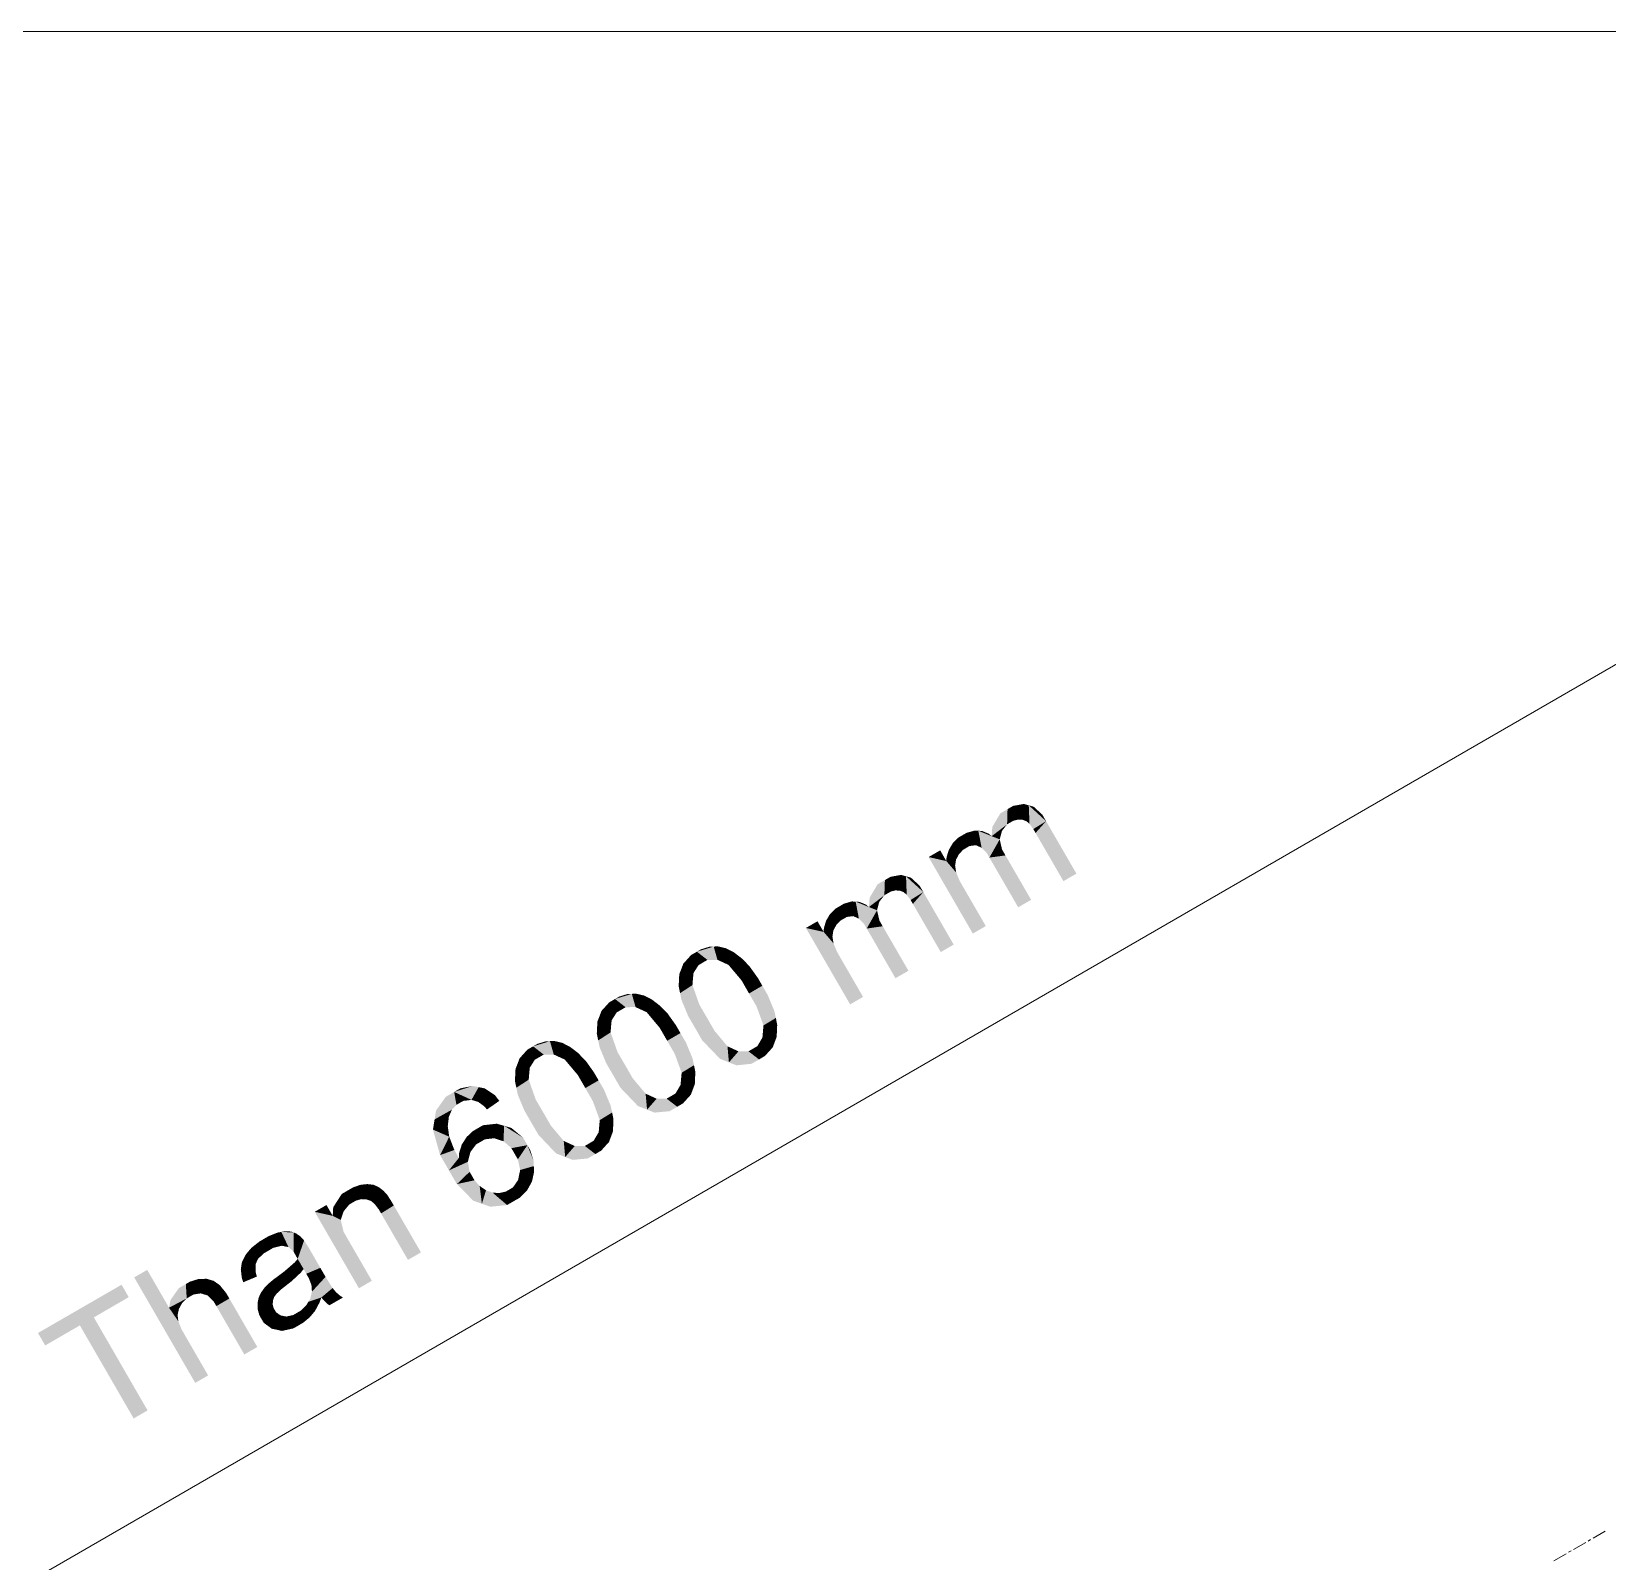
# Model space of a CAD drawing. Header units: millimetres. Extents: x 2 to 579, y 1 to 405.
# Drawn here: x 180 to 197.46, y 130.36 to 147.31 of the extents above; entities that cross this region are included whole.
import ezdxf

# ---------------------------------------------------------------- set-up
doc = ezdxf.new("R2010")
doc.units = ezdxf.units.MM
doc.linetypes.add('XKITLINE00', pattern=[0])
doc.layers.add('LinkedObject', color=7, linetype='Continuous', lineweight=0)

# ---------------------------------------------------------------- blocks, each defined once
blk = doc.blocks.new('*A4')
at = {"layer": 'LinkedObject'}
for points in [[(190.81, 138.695), (190.634, 138.395), (190.73, 138.648)], [(190.805, 138.526), (190.634, 138.395), (190.81, 138.695)], [(190.73, 138.648), (190.634, 138.395), (190.641, 138.498)], [(190.805, 138.526), (190.81, 138.695), (190.849, 138.552)], [(190.873, 138.731), (190.924, 138.579), (190.81, 138.695)], [(190.81, 138.695), (190.924, 138.579), (190.874, 138.566)], [(190.849, 138.552), (190.81, 138.695), (190.874, 138.566)], [(191.045, 138.737), (190.873, 138.731), (190.991, 138.752)], [(190.974, 138.577), (190.873, 138.731), (191.045, 138.737)], [(190.924, 138.579), (190.873, 138.731), (190.949, 138.578)], [(190.949, 138.578), (190.873, 138.731), (190.974, 138.577)], [(191.045, 138.737), (191.017, 138.562), (190.974, 138.577)], [(191.017, 138.562), (191.045, 138.737), (191.035, 138.547)], [(191.035, 138.547), (191.045, 138.737), (191.053, 138.532)], [(191.195, 138.634), (191.045, 138.737), (191.099, 138.722)], [(191.237, 138.561), (191.045, 138.737), (191.195, 138.634)], [(191.095, 138.474), (191.045, 138.737), (191.237, 138.561)], [(191.053, 138.532), (191.045, 138.737), (191.095, 138.474)], [(190.748, 138.454), (190.634, 138.395), (190.805, 138.526)], [(191.237, 138.561), (191.12, 138.431), (191.095, 138.474)], [(191.12, 138.431), (191.237, 138.561), (191.429, 137.897)], [(191.429, 137.897), (191.237, 138.561), (191.573, 137.98)], [(190.203, 138.318), (190.319, 138.245), (190.181, 138.28)], [(190.267, 138.381), (190.319, 138.245), (190.203, 138.318)], [(190.389, 138.286), (190.267, 138.381), (190.309, 138.405)], [(190.319, 138.245), (190.267, 138.381), (190.349, 138.263)], [(190.349, 138.263), (190.267, 138.381), (190.389, 138.286)], [(190.356, 138.432), (190.46, 138.295), (190.309, 138.405)], [(190.309, 138.405), (190.46, 138.295), (190.389, 138.286)], [(190.445, 138.457), (190.46, 138.295), (190.356, 138.432)], [(190.486, 138.455), (190.46, 138.295), (190.445, 138.457)], [(190.486, 138.455), (190.491, 138.281), (190.46, 138.295)], [(190.491, 138.281), (190.486, 138.455), (190.523, 138.267)], [(190.601, 138.423), (190.486, 138.455), (190.527, 138.453)], [(190.634, 138.395), (190.486, 138.455), (190.601, 138.423)], [(190.582, 138.205), (190.486, 138.455), (190.634, 138.395)], [(190.523, 138.267), (190.486, 138.455), (190.582, 138.205)], [(190.582, 138.205), (190.634, 138.395), (190.609, 138.158)], [(190.723, 138.36), (190.609, 138.158), (190.634, 138.395)], [(190.749, 138.248), (190.609, 138.158), (190.723, 138.36)], [(190.736, 138.407), (190.634, 138.395), (190.748, 138.454)], [(190.634, 138.395), (190.736, 138.407), (190.723, 138.36)], [(190.132, 138.119), (189.935, 138.164), (190.064, 138.238)], [(189.935, 138.164), (190.132, 138.119), (190.425, 137.316)], [(190.239, 138.135), (190.132, 138.119), (190.134, 138.162)], [(190.229, 138.067), (190.132, 138.119), (190.239, 138.135)], [(190.281, 137.897), (190.569, 137.399), (190.132, 138.119)], [(190.281, 137.897), (190.132, 138.119), (190.241, 137.992)], [(190.241, 137.992), (190.132, 138.119), (190.235, 138.03)], [(190.235, 138.03), (190.132, 138.119), (190.229, 138.067)], [(190.425, 137.316), (190.132, 138.119), (190.569, 137.399)], [(190.181, 138.28), (190.134, 138.162), (190.159, 138.242)], [(190.272, 138.197), (190.134, 138.162), (190.181, 138.28)], [(190.256, 138.166), (190.134, 138.162), (190.272, 138.197)], [(190.239, 138.135), (190.134, 138.162), (190.256, 138.166)], [(190.181, 138.28), (190.319, 138.245), (190.272, 138.197)], [(190.787, 138.182), (190.609, 138.158), (190.749, 138.248)], [(190.609, 138.158), (190.787, 138.182), (190.928, 137.607)], [(190.928, 137.607), (190.787, 138.182), (191.071, 137.69)], [(189.514, 137.945), (189.565, 137.794), (189.451, 137.909)], [(189.685, 137.951), (189.514, 137.945), (189.631, 137.966)], [(189.615, 137.792), (189.514, 137.945), (189.685, 137.951)], [(189.565, 137.794), (189.514, 137.945), (189.59, 137.793)], [(189.59, 137.793), (189.514, 137.945), (189.615, 137.792)], [(189.685, 137.951), (189.657, 137.776), (189.615, 137.792)], [(189.657, 137.776), (189.685, 137.951), (189.675, 137.761)], [(189.675, 137.761), (189.685, 137.951), (189.693, 137.746)], [(189.835, 137.848), (189.685, 137.951), (189.739, 137.936)], [(189.877, 137.776), (189.685, 137.951), (189.835, 137.848)], [(189.736, 137.688), (189.685, 137.951), (189.877, 137.776)], [(189.693, 137.746), (189.685, 137.951), (189.736, 137.688)], [(189.451, 137.909), (189.274, 137.61), (189.37, 137.862)], [(189.445, 137.74), (189.274, 137.61), (189.451, 137.909)], [(189.37, 137.862), (189.274, 137.61), (189.282, 137.713)], [(189.445, 137.74), (189.451, 137.909), (189.49, 137.766)], [(189.451, 137.909), (189.565, 137.794), (189.515, 137.781)], [(189.49, 137.766), (189.451, 137.909), (189.515, 137.781)], [(189.877, 137.776), (189.761, 137.645), (189.736, 137.688)], [(189.761, 137.645), (189.877, 137.776), (190.07, 137.111)], [(190.07, 137.111), (189.877, 137.776), (190.213, 137.194)], [(188.908, 137.595), (188.959, 137.46), (188.843, 137.533)], [(189.029, 137.5), (188.908, 137.595), (188.95, 137.619)], [(188.959, 137.46), (188.908, 137.595), (188.99, 137.477)], [(188.99, 137.477), (188.908, 137.595), (189.029, 137.5)], [(188.997, 137.647), (189.101, 137.509), (188.95, 137.619)], [(188.95, 137.619), (189.101, 137.509), (189.029, 137.5)], [(189.085, 137.672), (189.101, 137.509), (188.997, 137.647)], [(189.127, 137.67), (189.101, 137.509), (189.085, 137.672)], [(189.127, 137.67), (189.132, 137.495), (189.101, 137.509)], [(189.132, 137.495), (189.127, 137.67), (189.163, 137.481)], [(189.242, 137.637), (189.127, 137.67), (189.168, 137.667)], [(189.274, 137.61), (189.127, 137.67), (189.242, 137.637)], [(189.222, 137.42), (189.127, 137.67), (189.274, 137.61)], [(189.163, 137.481), (189.127, 137.67), (189.222, 137.42)], [(189.222, 137.42), (189.274, 137.61), (189.25, 137.372)], [(189.364, 137.574), (189.25, 137.372), (189.274, 137.61)], [(189.389, 137.668), (189.274, 137.61), (189.445, 137.74)], [(189.376, 137.621), (189.274, 137.61), (189.389, 137.668)], [(189.274, 137.61), (189.376, 137.621), (189.364, 137.574)], [(188.773, 137.334), (188.576, 137.378), (188.704, 137.452)], [(188.821, 137.495), (188.775, 137.376), (188.799, 137.457)], [(188.913, 137.411), (188.775, 137.376), (188.821, 137.495)], [(188.843, 137.533), (188.959, 137.46), (188.821, 137.495)], [(188.821, 137.495), (188.959, 137.46), (188.913, 137.411)], [(189.39, 137.462), (189.25, 137.372), (189.364, 137.574)], [(189.427, 137.397), (189.25, 137.372), (189.39, 137.462)], [(188.576, 137.378), (188.773, 137.334), (189.066, 136.531)], [(188.88, 137.35), (188.773, 137.334), (188.775, 137.376)], [(188.87, 137.281), (188.773, 137.334), (188.88, 137.35)], [(188.922, 137.111), (189.209, 136.614), (188.773, 137.334)], [(188.922, 137.111), (188.773, 137.334), (188.882, 137.207)], [(188.882, 137.207), (188.773, 137.334), (188.876, 137.244)], [(188.876, 137.244), (188.773, 137.334), (188.87, 137.281)], [(189.066, 136.531), (188.773, 137.334), (189.209, 136.614)], [(188.896, 137.38), (188.775, 137.376), (188.913, 137.411)], [(188.88, 137.35), (188.775, 137.376), (188.896, 137.38)], [(189.25, 137.372), (189.427, 137.397), (189.568, 136.821)], [(189.568, 136.821), (189.427, 137.397), (189.712, 136.904)], [(187.304, 137.078), (187.386, 136.966), (187.218, 136.983)], [(187.368, 137.115), (187.386, 136.966), (187.304, 137.078)], [(187.554, 137.172), (187.368, 137.115), (187.508, 137.171)], [(187.596, 137.025), (187.368, 137.115), (187.554, 137.172)], [(187.508, 137.171), (187.368, 137.115), (187.415, 137.142)], [(187.368, 137.115), (187.485, 137.024), (187.435, 136.995)], [(187.485, 137.024), (187.368, 137.115), (187.596, 137.025)], [(187.386, 136.966), (187.368, 137.115), (187.435, 136.995)], [(187.601, 137.174), (187.657, 136.997), (187.554, 137.172)], [(187.554, 137.172), (187.657, 136.997), (187.596, 137.025)], [(187.691, 137.153), (187.657, 136.997), (187.601, 137.174)], [(187.735, 137.131), (187.657, 136.997), (187.691, 137.153)], [(187.735, 137.131), (187.718, 136.969), (187.657, 136.997)], [(187.778, 137.108), (187.718, 136.969), (187.735, 137.131)], [(187.864, 137.042), (187.718, 136.969), (187.778, 137.108)], [(187.331, 136.879), (187.173, 136.866), (187.196, 136.924)], [(187.218, 136.983), (187.386, 136.966), (187.196, 136.924)], [(187.196, 136.924), (187.386, 136.966), (187.331, 136.879)], [(187.907, 136.999), (187.718, 136.969), (187.864, 137.042)], [(187.907, 136.999), (187.863, 136.797), (187.718, 136.969)], [(187.95, 136.955), (187.863, 136.797), (187.907, 136.999)], [(188.043, 136.825), (187.863, 136.797), (187.95, 136.955)], [(187.173, 136.866), (187.325, 136.82), (187.166, 136.732)], [(187.166, 136.732), (187.325, 136.82), (187.182, 136.656)], [(187.325, 136.82), (187.173, 136.866), (187.331, 136.879)], [(187.182, 136.656), (187.325, 136.82), (187.319, 136.745)], [(187.319, 136.745), (187.272, 136.401), (187.182, 136.656)], [(187.396, 136.527), (187.272, 136.401), (187.319, 136.745)], [(188.043, 136.825), (187.946, 136.652), (187.863, 136.797)], [(188.093, 136.738), (187.946, 136.652), (188.043, 136.825)], [(188.093, 136.738), (188.029, 136.509), (187.946, 136.652)], [(188.153, 136.635), (188.029, 136.509), (188.093, 136.738)], [(186.397, 136.554), (186.479, 136.442), (186.311, 136.459)], [(186.461, 136.591), (186.479, 136.442), (186.397, 136.554)], [(186.647, 136.648), (186.461, 136.591), (186.601, 136.647)], [(186.689, 136.501), (186.461, 136.591), (186.647, 136.648)], [(186.601, 136.647), (186.461, 136.591), (186.508, 136.618)], [(186.461, 136.591), (186.578, 136.5), (186.528, 136.47)], [(186.578, 136.5), (186.461, 136.591), (186.689, 136.501)], [(186.479, 136.442), (186.461, 136.591), (186.528, 136.47)], [(186.694, 136.65), (186.75, 136.473), (186.647, 136.648)], [(186.647, 136.648), (186.75, 136.473), (186.689, 136.501)], [(186.784, 136.629), (186.75, 136.473), (186.694, 136.65)], [(186.828, 136.607), (186.75, 136.473), (186.784, 136.629)], [(186.828, 136.607), (186.811, 136.445), (186.75, 136.473)], [(186.871, 136.584), (186.811, 136.445), (186.828, 136.607)], [(186.957, 136.518), (186.811, 136.445), (186.871, 136.584)], [(187.182, 136.656), (187.272, 136.401), (187.197, 136.581)], [(188.029, 136.509), (188.153, 136.635), (188.106, 136.298)], [(188.106, 136.298), (188.153, 136.635), (188.243, 136.381)], [(188.243, 136.381), (188.153, 136.635), (188.227, 136.456)], [(186.424, 136.355), (186.266, 136.342), (186.289, 136.4)], [(186.311, 136.459), (186.479, 136.442), (186.289, 136.4)], [(186.289, 136.4), (186.479, 136.442), (186.424, 136.355)], [(187, 136.474), (186.811, 136.445), (186.957, 136.518)], [(187, 136.474), (186.956, 136.272), (186.811, 136.445)], [(187.043, 136.431), (186.956, 136.272), (187, 136.474)], [(187.136, 136.3), (186.956, 136.272), (187.043, 136.431)], [(187.272, 136.401), (187.396, 136.527), (187.332, 136.298)], [(187.332, 136.298), (187.396, 136.527), (187.48, 136.383)], [(187.48, 136.383), (187.427, 136.133), (187.332, 136.298)], [(187.563, 136.239), (187.427, 136.133), (187.48, 136.383)], [(188.243, 136.381), (188.1, 136.231), (188.106, 136.298)], [(188.258, 136.305), (188.1, 136.231), (188.243, 136.381)], [(186.266, 136.342), (186.418, 136.296), (186.259, 136.208)], [(186.259, 136.208), (186.418, 136.296), (186.275, 136.132)], [(186.418, 136.296), (186.266, 136.342), (186.424, 136.355)], [(186.275, 136.132), (186.418, 136.296), (186.412, 136.221)], [(186.412, 136.221), (186.365, 135.877), (186.275, 136.132)], [(186.489, 136.002), (186.365, 135.877), (186.412, 136.221)], [(187.136, 136.3), (187.039, 136.128), (186.956, 136.272)], [(187.186, 136.213), (187.039, 136.128), (187.136, 136.3)], [(187.186, 136.213), (187.122, 135.984), (187.039, 136.128)], [(187.246, 136.111), (187.122, 135.984), (187.186, 136.213)], [(187.563, 136.239), (187.723, 135.889), (187.427, 136.133)], [(187.707, 136.067), (187.723, 135.889), (187.563, 136.239)], [(188.1, 136.231), (188.252, 136.171), (188.094, 136.164)], [(188.252, 136.171), (188.1, 136.231), (188.258, 136.305)], [(185.49, 136.03), (185.572, 135.918), (185.404, 135.934)], [(185.554, 136.066), (185.572, 135.918), (185.49, 136.03)], [(185.74, 136.124), (185.554, 136.066), (185.694, 136.122)], [(185.782, 135.976), (185.554, 136.066), (185.74, 136.124)], [(185.694, 136.122), (185.554, 136.066), (185.601, 136.094)], [(185.554, 136.066), (185.671, 135.975), (185.621, 135.946)], [(185.671, 135.975), (185.554, 136.066), (185.782, 135.976)], [(185.572, 135.918), (185.554, 136.066), (185.621, 135.946)], [(185.787, 136.126), (185.843, 135.948), (185.74, 136.124)], [(185.74, 136.124), (185.843, 135.948), (185.782, 135.976)], [(185.877, 136.105), (185.843, 135.948), (185.787, 136.126)], [(185.921, 136.082), (185.843, 135.948), (185.877, 136.105)], [(185.921, 136.082), (185.904, 135.92), (185.843, 135.948)], [(185.964, 136.06), (185.904, 135.92), (185.921, 136.082)], [(186.05, 135.994), (185.904, 135.92), (185.964, 136.06)], [(186.275, 136.132), (186.365, 135.877), (186.29, 136.057)], [(187.122, 135.984), (187.246, 136.111), (187.199, 135.774)], [(187.199, 135.774), (187.246, 136.111), (187.336, 135.857)], [(187.336, 135.857), (187.246, 136.111), (187.32, 135.932)], [(187.427, 136.133), (187.723, 135.889), (187.623, 135.929)], [(187.723, 135.889), (187.707, 136.067), (187.768, 136.039)], [(187.829, 136.011), (187.723, 135.889), (187.768, 136.039)], [(188.057, 135.921), (187.94, 136.011), (187.989, 136.04)], [(188.038, 136.068), (188.057, 135.921), (187.989, 136.04)], [(188.23, 136.113), (188.038, 136.068), (188.094, 136.164)], [(188.208, 136.054), (188.038, 136.068), (188.23, 136.113)], [(188.121, 135.959), (188.038, 136.068), (188.208, 136.054)], [(188.057, 135.921), (188.038, 136.068), (188.121, 135.959)], [(188.094, 136.164), (188.252, 136.171), (188.23, 136.113)], [(185.517, 135.83), (185.359, 135.818), (185.382, 135.876)], [(185.404, 135.934), (185.572, 135.918), (185.382, 135.876)], [(185.382, 135.876), (185.572, 135.918), (185.517, 135.83)], [(186.093, 135.95), (185.904, 135.92), (186.05, 135.994)], [(186.093, 135.95), (186.049, 135.748), (185.904, 135.92)], [(186.136, 135.907), (186.049, 135.748), (186.093, 135.95)], [(186.229, 135.776), (186.049, 135.748), (186.136, 135.907)], [(186.365, 135.877), (186.489, 136.002), (186.425, 135.774)], [(186.425, 135.774), (186.489, 136.002), (186.573, 135.859)], [(186.573, 135.859), (186.52, 135.609), (186.425, 135.774)], [(186.656, 135.714), (186.52, 135.609), (186.573, 135.859)], [(187.336, 135.857), (187.193, 135.707), (187.199, 135.774)], [(187.351, 135.781), (187.193, 135.707), (187.336, 135.857)], [(187.829, 136.011), (188.057, 135.921), (187.723, 135.889)], [(187.723, 135.889), (188.057, 135.921), (187.806, 135.856)], [(187.806, 135.856), (188.057, 135.921), (187.973, 135.873)], [(187.94, 136.011), (188.057, 135.921), (187.829, 136.011)], [(185.359, 135.818), (185.511, 135.771), (185.352, 135.684)], [(185.352, 135.684), (185.511, 135.771), (185.368, 135.608)], [(185.511, 135.771), (185.359, 135.818), (185.517, 135.83)], [(185.368, 135.608), (185.511, 135.771), (185.505, 135.697)], [(185.505, 135.697), (185.458, 135.353), (185.368, 135.608)], [(185.582, 135.478), (185.458, 135.353), (185.505, 135.697)], [(186.229, 135.776), (186.132, 135.604), (186.049, 135.748)], [(186.279, 135.689), (186.132, 135.604), (186.229, 135.776)], [(186.279, 135.689), (186.215, 135.46), (186.132, 135.604)], [(186.339, 135.586), (186.215, 135.46), (186.279, 135.689)], [(186.656, 135.714), (186.816, 135.365), (186.52, 135.609)], [(186.8, 135.542), (186.816, 135.365), (186.656, 135.714)], [(187.193, 135.707), (187.345, 135.647), (187.187, 135.639)], [(187.345, 135.647), (187.193, 135.707), (187.351, 135.781)], [(184.679, 135.561), (184.462, 135.257), (184.586, 135.507)], [(184.704, 135.418), (184.462, 135.257), (184.679, 135.561)], [(184.586, 135.507), (184.462, 135.257), (184.478, 135.355)], [(184.883, 135.627), (184.679, 135.561), (184.748, 135.601)], [(184.95, 135.614), (184.679, 135.561), (184.883, 135.627)], [(184.871, 135.473), (184.679, 135.561), (184.95, 135.614)], [(184.679, 135.561), (184.781, 135.462), (184.738, 135.438)], [(184.781, 135.462), (184.679, 135.561), (184.871, 135.473)], [(184.704, 135.418), (184.679, 135.561), (184.738, 135.438)], [(184.871, 135.473), (184.95, 135.614), (184.918, 135.459)], [(184.95, 135.614), (184.946, 135.45), (184.918, 135.459)], [(184.946, 135.45), (184.95, 135.614), (185.009, 135.404)], [(185.131, 135.525), (184.95, 135.614), (185.016, 135.601)], [(185.009, 135.404), (184.95, 135.614), (185.131, 135.525)], [(185.009, 135.404), (185.131, 135.525), (185.043, 135.367)], [(185.043, 135.367), (185.131, 135.525), (185.179, 135.462)], [(185.368, 135.608), (185.458, 135.353), (185.383, 135.532)], [(186.215, 135.46), (186.339, 135.586), (186.292, 135.249)], [(186.292, 135.249), (186.339, 135.586), (186.429, 135.333)], [(186.429, 135.333), (186.339, 135.586), (186.413, 135.408)], [(186.52, 135.609), (186.816, 135.365), (186.715, 135.405)], [(186.816, 135.365), (186.8, 135.542), (186.861, 135.514)], [(186.922, 135.486), (186.816, 135.365), (186.861, 135.514)], [(187.15, 135.397), (187.033, 135.487), (187.082, 135.515)], [(187.131, 135.544), (187.15, 135.397), (187.082, 135.515)], [(187.323, 135.589), (187.131, 135.544), (187.187, 135.639)], [(187.301, 135.53), (187.131, 135.544), (187.323, 135.589)], [(187.214, 135.434), (187.131, 135.544), (187.301, 135.53)], [(187.15, 135.397), (187.131, 135.544), (187.214, 135.434)], [(187.187, 135.639), (187.345, 135.647), (187.323, 135.589)], [(184.654, 135.364), (184.462, 135.257), (184.704, 135.418)], [(184.639, 135.329), (184.462, 135.257), (184.654, 135.364)], [(184.462, 135.257), (184.639, 135.329), (184.62, 135.285)], [(185.458, 135.353), (185.582, 135.478), (185.518, 135.249)], [(185.518, 135.249), (185.582, 135.478), (185.666, 135.334)], [(185.666, 135.334), (185.613, 135.085), (185.518, 135.249)], [(185.749, 135.19), (185.613, 135.085), (185.666, 135.334)], [(186.429, 135.333), (186.286, 135.182), (186.292, 135.249)], [(186.444, 135.257), (186.286, 135.182), (186.429, 135.333)], [(186.922, 135.486), (187.15, 135.397), (186.816, 135.365)], [(186.816, 135.365), (187.15, 135.397), (186.899, 135.332)], [(186.899, 135.332), (187.15, 135.397), (187.066, 135.348)], [(187.033, 135.487), (187.15, 135.397), (186.922, 135.486)], [(184.62, 135.285), (184.444, 135.144), (184.462, 135.257)], [(184.608, 135.183), (184.444, 135.144), (184.62, 135.285)], [(184.616, 135.124), (184.444, 135.144), (184.608, 135.183)], [(184.624, 135.065), (184.523, 134.861), (184.444, 135.144)], [(184.624, 135.065), (184.444, 135.144), (184.616, 135.124)], [(185.019, 135.036), (184.885, 135.126), (184.926, 135.15)], [(184.998, 135.192), (185.121, 135.048), (184.926, 135.15)], [(184.926, 135.15), (185.121, 135.048), (185.019, 135.036)], [(185.151, 135.209), (185.121, 135.048), (184.998, 135.192)], [(185.232, 135.186), (185.121, 135.048), (185.151, 135.209)], [(185.121, 135.048), (185.232, 135.186), (185.173, 135.031)], [(185.232, 135.186), (185.226, 135.015), (185.173, 135.031)], [(185.226, 135.015), (185.232, 135.186), (185.313, 134.938)], [(185.442, 135.055), (185.232, 135.186), (185.313, 135.162)], [(185.49, 134.971), (185.232, 135.186), (185.442, 135.055)], [(185.313, 134.938), (185.232, 135.186), (185.49, 134.971)], [(185.749, 135.19), (185.909, 134.84), (185.613, 135.085)], [(185.893, 135.018), (185.909, 134.84), (185.749, 135.19)], [(186.286, 135.182), (186.438, 135.123), (186.28, 135.115)], [(186.438, 135.123), (186.286, 135.182), (186.444, 135.257)], [(184.681, 134.918), (184.523, 134.861), (184.624, 135.065)], [(184.791, 135.021), (184.731, 134.83), (184.764, 134.98)], [(184.921, 134.979), (184.731, 134.83), (184.791, 135.021)], [(184.764, 134.98), (184.731, 134.83), (184.734, 134.885)], [(184.859, 134.896), (184.731, 134.83), (184.921, 134.979)], [(184.817, 135.062), (184.97, 135.007), (184.791, 135.021)], [(184.791, 135.021), (184.97, 135.007), (184.921, 134.979)], [(184.885, 135.126), (184.97, 135.007), (184.817, 135.062)], [(184.97, 135.007), (184.885, 135.126), (185.019, 135.036)], [(185.313, 134.938), (185.49, 134.971), (185.348, 134.877)], [(185.49, 134.971), (185.385, 134.814), (185.348, 134.877)], [(185.385, 134.814), (185.49, 134.971), (185.41, 134.696)], [(185.41, 134.696), (185.49, 134.971), (185.561, 134.739)], [(185.558, 134.8), (185.49, 134.971), (185.522, 134.916)], [(185.561, 134.739), (185.49, 134.971), (185.558, 134.8)], [(185.613, 135.085), (185.909, 134.84), (185.808, 134.88)], [(185.909, 134.84), (185.893, 135.018), (185.954, 134.99)], [(186.015, 134.962), (185.909, 134.84), (185.954, 134.99)], [(186.243, 134.873), (186.126, 134.963), (186.175, 134.991)], [(186.224, 135.02), (186.243, 134.873), (186.175, 134.991)], [(186.416, 135.064), (186.224, 135.02), (186.28, 135.115)], [(186.394, 135.006), (186.224, 135.02), (186.416, 135.064)], [(186.307, 134.91), (186.224, 135.02), (186.394, 135.006)], [(186.243, 134.873), (186.224, 135.02), (186.307, 134.91)], [(186.28, 135.115), (186.438, 135.123), (186.416, 135.064)], [(184.681, 134.918), (184.621, 134.692), (184.523, 134.861)], [(184.731, 134.83), (184.621, 134.692), (184.681, 134.918)], [(184.621, 134.692), (184.731, 134.83), (184.831, 134.787)], [(184.845, 134.842), (184.731, 134.83), (184.859, 134.896)], [(184.731, 134.83), (184.845, 134.842), (184.831, 134.787)], [(186.015, 134.962), (186.243, 134.873), (185.909, 134.84)], [(185.909, 134.84), (186.243, 134.873), (185.992, 134.808)], [(185.992, 134.808), (186.243, 134.873), (186.159, 134.824)], [(186.126, 134.963), (186.243, 134.873), (186.015, 134.962)], [(184.831, 134.787), (184.709, 134.54), (184.621, 134.692)], [(184.85, 134.676), (184.709, 134.54), (184.831, 134.787)], [(184.709, 134.54), (184.85, 134.676), (184.883, 134.619)], [(185.398, 134.64), (185.541, 134.568), (185.387, 134.585)], [(185.561, 134.739), (185.398, 134.64), (185.41, 134.696)], [(185.565, 134.678), (185.398, 134.64), (185.561, 134.739)], [(185.541, 134.568), (185.398, 134.64), (185.565, 134.678)], [(183.522, 134.482), (183.339, 134.284), (183.434, 134.431)], [(183.517, 134.314), (183.339, 134.284), (183.522, 134.482)], [(183.517, 134.314), (183.522, 134.482), (183.562, 134.34)], [(183.56, 134.504), (183.648, 134.373), (183.522, 134.482)], [(183.522, 134.482), (183.648, 134.373), (183.591, 134.357)], [(183.562, 134.34), (183.522, 134.482), (183.591, 134.357)], [(183.638, 134.531), (183.648, 134.373), (183.56, 134.504)], [(183.678, 134.536), (183.648, 134.373), (183.638, 134.531)], [(183.648, 134.373), (183.678, 134.536), (183.677, 134.372)], [(183.678, 134.536), (183.706, 134.371), (183.677, 134.372)], [(183.787, 134.532), (183.678, 134.536), (183.718, 134.54)], [(183.815, 134.519), (183.678, 134.536), (183.787, 134.532)], [(183.756, 134.354), (183.678, 134.536), (183.815, 134.519)], [(183.706, 134.371), (183.678, 134.536), (183.756, 134.354)], [(183.815, 134.519), (183.777, 134.337), (183.756, 134.354)], [(183.844, 134.506), (183.777, 134.337), (183.815, 134.519)], [(183.897, 134.465), (183.777, 134.337), (183.844, 134.506)], [(183.777, 134.337), (183.897, 134.465), (183.797, 134.32)], [(183.797, 134.32), (183.897, 134.465), (183.921, 134.438)], [(184.904, 134.582), (184.709, 134.54), (184.883, 134.619)], [(184.904, 134.582), (184.986, 134.322), (184.709, 134.54)], [(184.709, 134.54), (184.986, 134.322), (184.891, 134.356)], [(184.961, 134.52), (184.986, 134.322), (184.904, 134.582)], [(184.997, 134.495), (184.986, 134.322), (184.961, 134.52)], [(184.986, 134.322), (184.997, 134.495), (185.032, 134.471)], [(185.032, 134.471), (185.265, 134.308), (184.986, 134.322)], [(185.106, 134.444), (185.265, 134.308), (185.032, 134.471)], [(185.253, 134.458), (185.355, 134.36), (185.183, 134.441)], [(185.355, 134.36), (185.253, 134.458), (185.284, 134.476)], [(185.33, 134.503), (185.355, 134.36), (185.284, 134.476)], [(185.514, 134.519), (185.33, 134.503), (185.387, 134.585)], [(185.487, 134.47), (185.33, 134.503), (185.514, 134.519)], [(185.408, 134.39), (185.33, 134.503), (185.487, 134.47)], [(185.355, 134.36), (185.33, 134.503), (185.408, 134.39)], [(185.387, 134.585), (185.541, 134.568), (185.514, 134.519)], [(183.333, 134.188), (183.134, 134.233), (183.264, 134.308)], [(183.339, 134.284), (183.455, 134.239), (183.333, 134.188)], [(183.455, 134.239), (183.339, 134.284), (183.517, 134.314)], [(183.921, 134.438), (183.844, 134.259), (183.797, 134.32)], [(183.937, 134.421), (183.844, 134.259), (183.921, 134.438)], [(183.981, 134.353), (183.844, 134.259), (183.937, 134.421)], [(183.981, 134.353), (183.869, 134.215), (183.844, 134.259)], [(184.01, 134.303), (183.869, 134.215), (183.981, 134.353)], [(183.869, 134.215), (184.01, 134.303), (184.167, 133.7)], [(184.167, 133.7), (184.01, 134.303), (184.311, 133.783)], [(184.986, 134.322), (185.265, 134.308), (185.081, 134.289)], [(185.144, 134.443), (185.265, 134.308), (185.106, 134.444)], [(185.183, 134.441), (185.265, 134.308), (185.144, 134.443)], [(185.183, 134.441), (185.355, 134.36), (185.265, 134.308)], [(183.134, 134.233), (183.5, 133.931), (183.624, 133.385)], [(183.5, 133.931), (183.134, 134.233), (183.453, 134.013)], [(183.422, 134.143), (183.134, 134.233), (183.333, 134.188)], [(183.453, 134.013), (183.134, 134.233), (183.422, 134.143)], [(183.333, 134.188), (183.455, 134.239), (183.422, 134.143)], [(182.573, 133.934), (182.675, 133.834), (182.519, 133.902)], [(182.764, 134.01), (182.573, 133.934), (182.723, 134.003)], [(182.771, 133.857), (182.573, 133.934), (182.764, 134.01)], [(182.723, 134.003), (182.573, 133.934), (182.627, 133.965)], [(182.675, 133.834), (182.573, 133.934), (182.771, 133.857)], [(182.874, 134.014), (182.764, 134.01), (182.805, 134.017)], [(182.901, 134.004), (182.764, 134.01), (182.874, 134.014)], [(182.771, 133.857), (182.764, 134.01), (182.812, 133.848)], [(182.812, 133.848), (182.764, 134.01), (182.843, 133.842)], [(182.764, 134.01), (182.899, 133.792), (182.843, 133.842)], [(182.901, 134.004), (182.899, 133.792), (182.764, 134.01)], [(182.928, 133.993), (182.899, 133.792), (182.901, 134.004)], [(182.979, 133.957), (182.899, 133.792), (182.928, 133.993)], [(183.002, 133.932), (182.899, 133.792), (182.979, 133.957)], [(182.899, 133.792), (183.002, 133.932), (183.016, 133.915)], [(183.624, 133.385), (183.5, 133.931), (183.767, 133.469)], [(182.366, 133.754), (182.506, 133.712), (182.327, 133.675)], [(182.398, 133.793), (182.506, 133.712), (182.366, 133.754)], [(182.519, 133.902), (182.398, 133.793), (182.431, 133.832)], [(182.571, 133.773), (182.398, 133.793), (182.519, 133.902)], [(182.506, 133.712), (182.398, 133.793), (182.571, 133.773)], [(182.571, 133.773), (182.519, 133.902), (182.621, 133.802)], [(182.621, 133.802), (182.519, 133.902), (182.675, 133.834)], [(182.899, 133.792), (183.016, 133.915), (182.924, 133.748)], [(182.924, 133.748), (183.016, 133.915), (182.926, 133.744)], [(182.926, 133.744), (183.016, 133.915), (182.937, 133.725)], [(182.937, 133.725), (183.016, 133.915), (182.945, 133.711)], [(182.945, 133.711), (183.016, 133.915), (183.011, 133.599)], [(183.058, 133.851), (183.011, 133.599), (183.016, 133.915)], [(183.086, 133.803), (183.011, 133.599), (183.058, 133.851)], [(183.086, 133.803), (183.04, 133.546), (183.011, 133.599)], [(183.196, 133.612), (183.04, 133.546), (183.086, 133.803)], [(181.52, 133.17), (181.134, 133.506), (181.278, 133.589)], [(182.321, 133.634), (182.342, 133.452), (182.315, 133.594)], [(182.315, 133.594), (182.342, 133.452), (182.326, 133.503)], [(182.492, 133.681), (182.321, 133.634), (182.506, 133.712)], [(182.327, 133.675), (182.506, 133.712), (182.321, 133.634)], [(182.478, 133.649), (182.321, 133.634), (182.492, 133.681)], [(182.478, 133.649), (182.342, 133.452), (182.321, 133.634)], [(182.479, 133.566), (182.342, 133.452), (182.478, 133.649)], [(182.799, 133.574), (182.879, 133.465), (182.718, 133.513)], [(182.912, 133.672), (183.011, 133.599), (182.799, 133.574)], [(182.799, 133.574), (183.011, 133.599), (182.879, 133.465)], [(182.879, 133.465), (183.011, 133.599), (182.981, 133.56)], [(182.945, 133.711), (183.011, 133.599), (182.912, 133.672)], [(183.196, 133.612), (183.068, 133.498), (183.04, 133.546)], [(183.068, 133.498), (183.196, 133.612), (183.098, 133.42)], [(183.098, 133.42), (183.196, 133.612), (183.254, 133.512)], [(180.687, 133.063), (180.068, 132.89), (180.994, 133.425)], [(180.687, 133.063), (180.994, 133.425), (181.073, 133.287)], [(181.134, 133.506), (181.52, 133.17), (181.81, 132.337)], [(181.706, 133.432), (181.52, 133.17), (181.629, 133.388)], [(181.716, 133.273), (181.52, 133.17), (181.706, 133.432)], [(181.752, 133.459), (181.87, 133.329), (181.706, 133.432)], [(181.706, 133.432), (181.87, 133.329), (181.79, 133.316)], [(181.716, 133.273), (181.706, 133.432), (181.747, 133.291)], [(181.747, 133.291), (181.706, 133.432), (181.79, 133.316)], [(181.845, 133.488), (181.87, 133.329), (181.752, 133.459)], [(181.89, 133.489), (181.87, 133.329), (181.845, 133.488)], [(181.89, 133.489), (181.907, 133.318), (181.87, 133.329)], [(181.935, 133.491), (181.907, 133.318), (181.89, 133.489)], [(181.907, 133.318), (181.935, 133.491), (181.945, 133.307)], [(182.048, 133.444), (181.935, 133.491), (182.014, 133.468)], [(181.945, 133.307), (181.935, 133.491), (182.048, 133.444)], [(182.048, 133.444), (182.013, 133.242), (181.945, 133.307)], [(182.082, 133.42), (182.013, 133.242), (182.048, 133.444)], [(182.152, 133.334), (182.013, 133.242), (182.082, 133.42)], [(182.342, 133.452), (182.479, 133.566), (182.493, 133.515)], [(182.603, 133.418), (182.685, 133.289), (182.579, 133.394)], [(182.621, 133.436), (182.713, 133.327), (182.603, 133.418)], [(182.685, 133.289), (182.603, 133.418), (182.699, 133.308)], [(182.699, 133.308), (182.603, 133.418), (182.713, 133.327)], [(182.678, 133.484), (182.767, 133.377), (182.621, 133.436)], [(182.621, 133.436), (182.767, 133.377), (182.713, 133.327)], [(182.718, 133.513), (182.808, 133.409), (182.678, 133.484)], [(182.678, 133.484), (182.808, 133.409), (182.767, 133.377)], [(182.718, 133.513), (182.879, 133.465), (182.808, 133.409)], [(183.085, 133.271), (183.254, 133.512), (183.332, 133.388)], [(183.103, 133.348), (183.254, 133.512), (183.085, 133.271)], [(183.254, 133.512), (183.1, 133.389), (183.098, 133.42)], [(183.1, 133.389), (183.254, 133.512), (183.103, 133.348)], [(181.629, 133.388), (181.52, 133.17), (181.537, 133.257)], [(181.665, 133.222), (181.52, 133.17), (181.716, 133.273)], [(182.188, 133.272), (182.013, 133.242), (182.152, 133.334)], [(182.013, 133.242), (182.188, 133.272), (182.044, 133.188)], [(182.044, 133.188), (182.188, 133.272), (182.354, 132.652)], [(182.354, 132.652), (182.188, 133.272), (182.498, 132.735)], [(182.513, 133.283), (182.67, 133.229), (182.5, 133.22)], [(182.5, 133.22), (182.67, 133.229), (182.501, 133.186)], [(182.501, 133.186), (182.67, 133.229), (182.668, 133.208)], [(182.671, 133.25), (182.513, 133.283), (182.527, 133.312)], [(182.67, 133.229), (182.513, 133.283), (182.671, 133.25)], [(182.541, 133.34), (182.685, 133.289), (182.527, 133.312)], [(182.527, 133.312), (182.685, 133.289), (182.671, 133.25)], [(182.579, 133.394), (182.685, 133.289), (182.541, 133.34)], [(183.208, 133.284), (183.041, 133.198), (183.063, 133.235)], [(183.187, 133.227), (183.041, 133.198), (183.208, 133.284)], [(183.138, 133.135), (183.041, 133.198), (183.187, 133.227)], [(183.332, 133.388), (183.208, 133.284), (183.063, 133.235)], [(183.085, 133.271), (183.332, 133.388), (183.063, 133.235)], [(183.208, 133.284), (183.332, 133.388), (183.229, 133.256)], [(183.229, 133.256), (183.332, 133.388), (183.352, 133.364)], [(183.352, 133.364), (183.273, 133.213), (183.229, 133.256)], [(183.372, 133.34), (183.273, 133.213), (183.352, 133.364)], [(183.372, 133.34), (183.297, 133.197), (183.273, 133.213)], [(183.419, 133.3), (183.297, 133.197), (183.372, 133.34)], [(183.297, 133.197), (183.419, 133.3), (183.447, 133.283)], [(180.687, 133.063), (180.532, 132.974), (180.068, 132.89)], [(180.532, 132.974), (180.687, 133.063), (181.128, 131.943)], [(181.128, 131.943), (180.687, 133.063), (181.282, 132.032)], [(181.647, 133.189), (181.52, 133.17), (181.665, 133.222)], [(181.629, 133.156), (181.52, 133.17), (181.647, 133.189)], [(181.52, 133.17), (181.624, 133.018), (181.657, 132.933)], [(181.624, 133.018), (181.52, 133.17), (181.619, 133.053)], [(181.619, 133.053), (181.52, 133.17), (181.615, 133.088)], [(181.615, 133.088), (181.52, 133.17), (181.629, 133.156)], [(181.81, 132.337), (181.52, 133.17), (181.657, 132.933)], [(182.668, 133.208), (182.538, 133.056), (182.501, 133.186)], [(182.501, 133.186), (182.538, 133.056), (182.502, 133.153)], [(182.502, 133.153), (182.538, 133.056), (182.52, 133.088)], [(182.678, 133.168), (182.538, 133.056), (182.668, 133.208)], [(182.538, 133.056), (182.678, 133.168), (182.689, 133.149)], [(182.706, 133.12), (182.538, 133.056), (182.689, 133.149)], [(182.538, 133.056), (182.706, 133.12), (182.569, 133.003)], [(182.569, 133.003), (182.706, 133.12), (182.657, 132.938)], [(182.657, 132.938), (182.706, 133.12), (182.714, 132.926)], [(182.714, 132.926), (182.706, 133.12), (182.755, 133.085)], [(182.755, 133.085), (182.771, 132.913), (182.714, 132.926)], [(182.788, 133.078), (182.771, 132.913), (182.755, 133.085)], [(182.82, 133.072), (182.771, 132.913), (182.788, 133.078)], [(182.771, 132.913), (182.82, 133.072), (182.898, 132.941)], [(182.967, 132.981), (182.82, 133.072), (182.895, 133.089)], [(182.898, 132.941), (182.82, 133.072), (182.967, 132.981)], [(182.937, 133.113), (183.009, 133.006), (182.895, 133.089)], [(182.895, 133.089), (183.009, 133.006), (182.967, 132.981)], [(182.978, 133.137), (183.009, 133.006), (182.937, 133.113)], [(183.109, 133.1), (182.978, 133.137), (183.041, 133.198)], [(183.08, 133.065), (182.978, 133.137), (183.109, 133.1)], [(183.009, 133.006), (182.978, 133.137), (183.08, 133.065)], [(183.109, 133.1), (183.041, 133.198), (183.138, 133.135)], [(180.068, 132.89), (180.532, 132.974), (180.148, 132.752)], [(181.686, 132.883), (181.81, 132.337), (181.657, 132.933)], [(181.81, 132.337), (181.686, 132.883), (181.953, 132.42)]]:
    blk.add_hatch(color=7, dxfattribs=at).paths.add_polyline_path(points, flags=17)
at = {"layer": 'LinkedObject', "color": 2, "linetype": 'XKITLINE00', "lineweight": 0}
blk.add_line((143.06, 147.311), (227.212, 147.311), dxfattribs=at)
at = {"layer": 'LinkedObject', "color": 6, "linetype": 'XKITLINE00', "lineweight": 0}
blk.add_line((158.926, 117.974), (200.319, 141.898), dxfattribs=at)
at = {"layer": 'LinkedObject', "color": 9, "linetype": 'XKITLINE00', "lineweight": 0}
for p, q in [((197.297, 130.616), (197.432, 130.694)), ((196.864, 130.366), (196.999, 130.444)), ((197.026, 130.46), (197.053, 130.475)), ((197.08, 130.491), (197.215, 130.569)), ((197.242, 130.585), (197.269, 130.601))]:
    blk.add_line(p, q, dxfattribs=at)

msp = doc.modelspace()

# ---------------------------------------------------------------- block references
at = {"lineweight": 0}
msp.add_blockref('*A4', (0, 0), dxfattribs=at)

doc.saveas('drawing.dxf')
